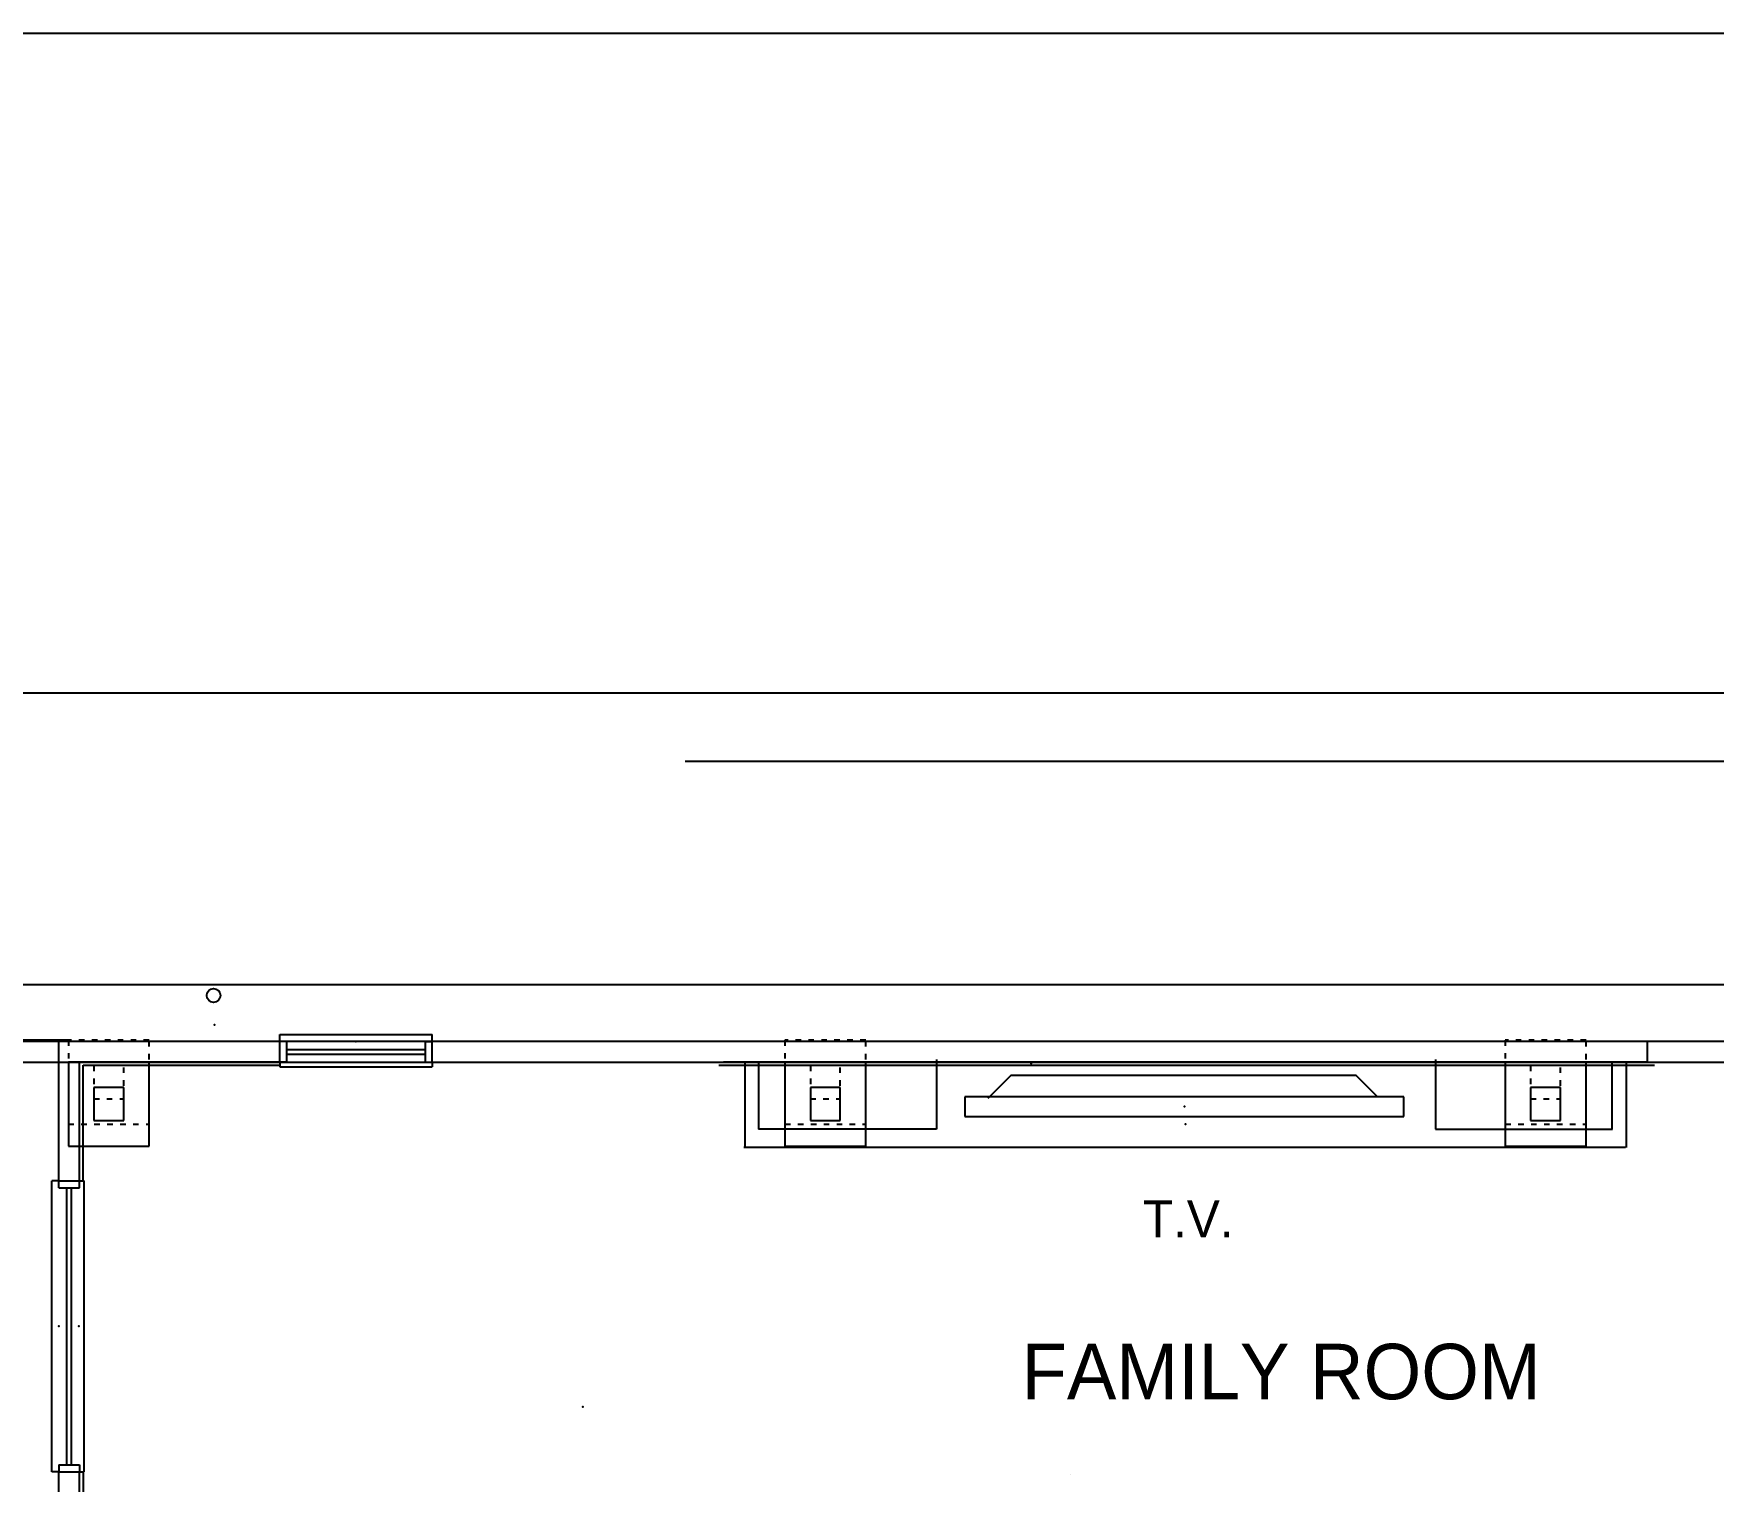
# Model space of a CAD drawing. Extents: x -92740 to -63661, y -15771 to -4391.
# Drawn here: x -84475.8 to -84112.2, y -6131.6 to -5818.2 of the extents above; entities that cross this region are included whole.
import ezdxf
from ezdxf.enums import TextEntityAlignment as Align

# ---------------------------------------------------------------- set-up
doc = ezdxf.new("R2010")
doc.units = 0
doc.header["$MEASUREMENT"] = 0
doc.linetypes.add('Dashed', pattern=[1, 0.3, -0.4, 0.3])
for name, color, linetype in [('1CABINETS NEW', 3, 'Continuous'), ('1GWB', 2, 'Continuous'), ('1NOTES', 2, 'Continuous'), ('B1NOTES', 2, 'Continuous'), ('B1PF', 5, 'Continuous'), ('B2CABINETS', 3, 'Continuous'), ('EXFPBM', 3, 'Continuous'), ('EXWALLS', 1, 'Continuous'), ('NEWALLS1', 1, 'Continuous'), ('NEWINDOW1', 5, 'Continuous'), ('ROOF', 1, 'Continuous'), ('ROOMNAME', 1, 'Continuous')]:
    doc.layers.add(name, color=color, linetype=linetype)
doc.styles.add('DCADTXTSTYLE1', font='AVG_TP')

msp = doc.modelspace()

# ---------------------------------------------------------------- linework, layer by layer
at = {"layer": '1CABINETS NEW', "color": 5, "linetype": 'Continuous', "ltscale": 12}
msp.add_point((-84226.48, -6054.26), dxfattribs=at)
at = {"layer": '1GWB', "color": 2, "linetype": 'Continuous', "ltscale": 12}
for p, q in [((-84465, -6066.5), (-84465, -6041.5)), ((-84465, -6041.5), (-84422.5, -6041.5)), ((-84327.5, -6041.5), (-84125, -6041.5)), ((-84465, -6129.5), (-84465, -6155))]:
    msp.add_line(p, q, dxfattribs=at)
at = {"layer": '1NOTES', "color": 2, "linetype": 'Continuous', "ltscale": 12}
msp.add_line((-84334.72, -5975.7), (-83780.95, -5975.7), dxfattribs=at)
at = {"layer": 'B1NOTES', "color": 1, "linetype": 'Continuous', "ltscale": 18}
msp.add_line((-84251.45, -6129.98), (-84251.45, -6129.98), dxfattribs=at)
at = {"layer": 'B1PF', "color": 8, "linetype": 'Continuous', "ltscale": 15}
msp.add_circle((-84436.8, -6026.38), 1.5, dxfattribs=at)
at = {"layer": 'B1PF', "color": 5, "linetype": 'Continuous', "ltscale": 12}
msp.add_point((-84436.62, -6032.72), dxfattribs=at)
at = {"layer": 'B2CABINETS', "color": 3, "linetype": 'Continuous', "ltscale": 12}
for p, q in [((-84321.85, -6040.95), (-84321.85, -6059.32)), ((-84318.84, -6055.31), (-84318.84, -6040.61)), ((-84280.36, -6040.28), (-84280.36, -6055.31)), ((-84172.38, -6040.28), (-84172.38, -6055.31)), ((-84134.11, -6055.31), (-84134.11, -6040.61)), ((-84131.11, -6040.95), (-84131.11, -6059.32)), ((-84280.36, -6055.31), (-84318.88, -6055.31)), ((-84172.38, -6055.31), (-84134.08, -6055.31)), ((-84131.24, -6059.32), (-84322.07, -6059.32))]:
    msp.add_line(p, q, dxfattribs=at)
at = {"layer": 'EXFPBM', "color": 3, "linetype": 'Continuous', "ltscale": 12}
for p, q in [((-83998.7, -6036.35), (-84623.69, -6036.35)), ((-84606.2, -6040.8), (-83998.8, -6040.8)), ((-84468.23, -6040.8), (-84468.23, -6058.99)), ((-84450.75, -6040.8), (-84468.23, -6040.8)), ((-84450.75, -6058.99), (-84450.75, -6040.8)), ((-84313.16, -6040.8), (-84313.16, -6058.99)), ((-84295.68, -6040.8), (-84313.16, -6040.8)), ((-84295.68, -6058.99), (-84295.68, -6040.8)), ((-84157.28, -6040.8), (-84157.28, -6058.99)), ((-84139.8, -6040.8), (-84157.28, -6040.8)), ((-84139.8, -6058.99), (-84139.8, -6040.8)), ((-84462.73, -6046.3), (-84462.73, -6053.49)), ((-84456.25, -6046.3), (-84462.73, -6046.3)), ((-84456.25, -6053.49), (-84456.25, -6046.3)), ((-84307.66, -6046.3), (-84307.66, -6053.49)), ((-84301.18, -6046.3), (-84307.66, -6046.3)), ((-84301.18, -6053.49), (-84301.18, -6046.3)), ((-84151.78, -6046.3), (-84151.78, -6053.49)), ((-84145.3, -6046.3), (-84151.78, -6046.3)), ((-84145.3, -6053.49), (-84145.3, -6046.3)), ((-84462.73, -6053.49), (-84456.25, -6053.49)), ((-84307.66, -6053.49), (-84301.18, -6053.49)), ((-84151.78, -6053.49), (-84145.3, -6053.49)), ((-84468.23, -6058.99), (-84450.75, -6058.99)), ((-84313.16, -6058.99), (-84295.68, -6058.99)), ((-84157.28, -6058.99), (-84139.8, -6058.99))]:
    msp.add_line(p, q, dxfattribs=at)
at = {"layer": 'EXFPBM', "color": 1, "linetype": 'Continuous', "ltscale": 9.91438}
msp.add_lwpolyline([(-84714.17, -5960.98), (-84714.17, -7000.88), (-83563.33, -7000.88), (-83563.33, -5960.98)], close=True, dxfattribs=at)
at = {"layer": 'EXWALLS', "color": 8, "linetype": 'Continuous', "ltscale": 12}
msp.add_line((-84468.23, -6036.07), (-84623.69, -6036.07), dxfattribs=at)
at = {"layer": 'EXWALLS', "color": 10, "linetype": 'Dashed', "ltscale": 4}
for p, q in [((-84468.23, -6036.07), (-84468.23, -6054.26)), ((-84450.75, -6036.07), (-84468.23, -6036.07)), ((-84450.75, -6054.26), (-84450.75, -6036.07)), ((-84313.16, -6036.07), (-84313.16, -6054.26)), ((-84295.68, -6036.07), (-84313.16, -6036.07)), ((-84295.68, -6054.26), (-84295.68, -6036.07)), ((-84157.28, -6036.07), (-84157.28, -6054.26)), ((-84139.8, -6036.07), (-84157.28, -6036.07)), ((-84139.8, -6054.26), (-84139.8, -6036.07)), ((-84462.73, -6041.57), (-84462.73, -6048.76)), ((-84456.25, -6041.57), (-84462.73, -6041.57)), ((-84456.25, -6048.76), (-84456.25, -6041.57)), ((-84307.66, -6041.57), (-84307.66, -6048.76)), ((-84301.18, -6041.57), (-84307.66, -6041.57)), ((-84301.18, -6048.76), (-84301.18, -6041.57)), ((-84151.78, -6041.57), (-84151.78, -6048.76)), ((-84145.3, -6041.57), (-84151.78, -6041.57)), ((-84145.3, -6048.76), (-84145.3, -6041.57)), ((-84462.73, -6048.76), (-84456.25, -6048.76)), ((-84307.66, -6048.76), (-84301.18, -6048.76)), ((-84151.78, -6048.76), (-84145.3, -6048.76)), ((-84468.23, -6054.26), (-84450.75, -6054.26)), ((-84313.16, -6054.26), (-84295.68, -6054.26)), ((-84157.28, -6054.26), (-84139.8, -6054.26))]:
    msp.add_line(p, q, dxfattribs=at)
at = {"layer": 'EXWALLS', "color": 5, "linetype": 'Continuous', "ltscale": 12}
for p, q in [((-84264.28, -6043.73), (-84269.24, -6048.69)), ((-84189.51, -6043.73), (-84264.28, -6043.73)), ((-84184.9, -6048.34), (-84189.51, -6043.73)), ((-84179.23, -6048.34), (-84274.2, -6048.34)), ((-84274.2, -6048.34), (-84274.2, -6052.59)), ((-84179.23, -6052.59), (-84179.23, -6048.34)), ((-84274.2, -6052.59), (-84179.23, -6052.59))]:
    msp.add_line(p, q, dxfattribs=at)
msp.add_point((-84226.72, -6050.46), dxfattribs=at)
at = {"layer": 'NEWALLS1', "color": 1, "linetype": 'Continuous', "ltscale": 12}
for p, q in [((-84422.5, -6036.35), (-84470.52, -6036.35)), ((-84470.33, -6066.5), (-84470.33, -6036.21)), ((-84422.5, -6040.85), (-84422.5, -6036.35)), ((-84389.46, -6036.35), (-84389.5, -6036.35)), ((-84389.5, -6040.85), (-84389.5, -6036.35)), ((-84126.5, -6036.35), (-84326.46, -6036.35)), ((-84126.5, -6040.85), (-84126.5, -6036.35)), ((-84465.83, -6066.5), (-84465.83, -6040.85)), ((-84422.5, -6040.85), (-84465.8, -6040.85)), ((-84389.46, -6040.85), (-84389.5, -6040.85)), ((-84126.5, -6040.85), (-84326.46, -6040.85)), ((-84470.33, -6066.5), (-84465.83, -6066.5)), ((-84470.33, -6155.28), (-84470.33, -6129.5)), ((-84470.33, -6129.5), (-84465.83, -6129.5)), ((-84465.83, -6155.28), (-84465.83, -6129.5))]:
    msp.add_line(p, q, dxfattribs=at)
at = {"layer": 'NEWALLS1', "color": 5, "linetype": 'Continuous', "ltscale": 12}
msp.add_point((-84259.85, -6041.15), dxfattribs=at)
at = {"layer": 'NEWALLS1', "color": 1, "linetype": 'Continuous', "ltscale": 12}
msp.add_point((-84356.9, -6115.43), dxfattribs=at)
at = {"layer": 'NEWINDOW1', "color": 5, "linetype": 'Continuous', "ltscale": 12}
for p, q in [((-84422.5, -6034.85), (-84389.5, -6034.85)), ((-84422.5, -6036.35), (-84422.5, -6034.85)), ((-84421, -6036.35), (-84422.5, -6036.35)), ((-84421, -6036.35), (-84421, -6040.85)), ((-84421, -6038.1), (-84391, -6038.1)), ((-84391, -6036.35), (-84391, -6040.85)), ((-84391, -6036.35), (-84389.5, -6036.35)), ((-84389.5, -6036.35), (-84389.5, -6034.85)), ((-84421, -6040.85), (-84422.5, -6040.85)), ((-84422.5, -6040.85), (-84422.5, -6041.85)), ((-84421, -6039.1), (-84391, -6039.1)), ((-84391, -6040.85), (-84389.5, -6040.85)), ((-84389.5, -6040.85), (-84389.5, -6041.85)), ((-84422.5, -6041.85), (-84389.5, -6041.85)), ((-84471.83, -6129.5), (-84471.83, -6066.5)), ((-84470.33, -6066.5), (-84471.83, -6066.5)), ((-84470.33, -6068), (-84470.33, -6066.5)), ((-84465.83, -6068), (-84465.83, -6066.5)), ((-84465.83, -6066.5), (-84464.83, -6066.5)), ((-84464.83, -6129.5), (-84464.83, -6066.5)), ((-84470.33, -6068), (-84465.83, -6068)), ((-84468.58, -6128), (-84468.58, -6068)), ((-84467.58, -6128), (-84467.58, -6068)), ((-84470.33, -6128), (-84465.83, -6128)), ((-84470.33, -6128), (-84470.33, -6129.5)), ((-84465.83, -6128), (-84465.83, -6129.5)), ((-84470.33, -6129.5), (-84471.83, -6129.5)), ((-84465.83, -6129.5), (-84464.83, -6129.5))]:
    msp.add_line(p, q, dxfattribs=at)
for p in [(-84406, -6036.35), (-84470.33, -6098), (-84466, -6098)]:
    msp.add_point(p, dxfattribs=at)
at = {"layer": 'ROOF', "color": 1, "linetype": 'Continuous', "ltscale": 12}
msp.add_line((-83767.87, -6024.12), (-84635.71, -6024.12), dxfattribs=at)
at = {"layer": 'ROOMNAME', "color": 103, "linetype": 'Continuous', "ltscale": 1.51875}
msp.add_line((-82795.5, -5818.2), (-84834.95, -5818.2), dxfattribs=at)

# ---------------------------------------------------------------- texts
at = {"layer": 'B1NOTES', "color": 3, "linetype": 'Continuous', "ltscale": 12, "style": 'DCADTXTSTYLE1'}
msp.add_text('T.V.', height=8, rotation=360, dxfattribs=at).set_placement((-84216.08, -6070.75), align=Align.TOP_RIGHT)
at = {"layer": 'ROOMNAME', "color": 1, "linetype": 'Continuous', "ltscale": 12, "style": 'DCADTXTSTYLE1'}
msp.add_text('FAMILY ROOM', height=12, dxfattribs=at).set_placement((-84261.94, -6117.39), align=Align.BOTTOM_LEFT)

doc.saveas('drawing.dxf')
